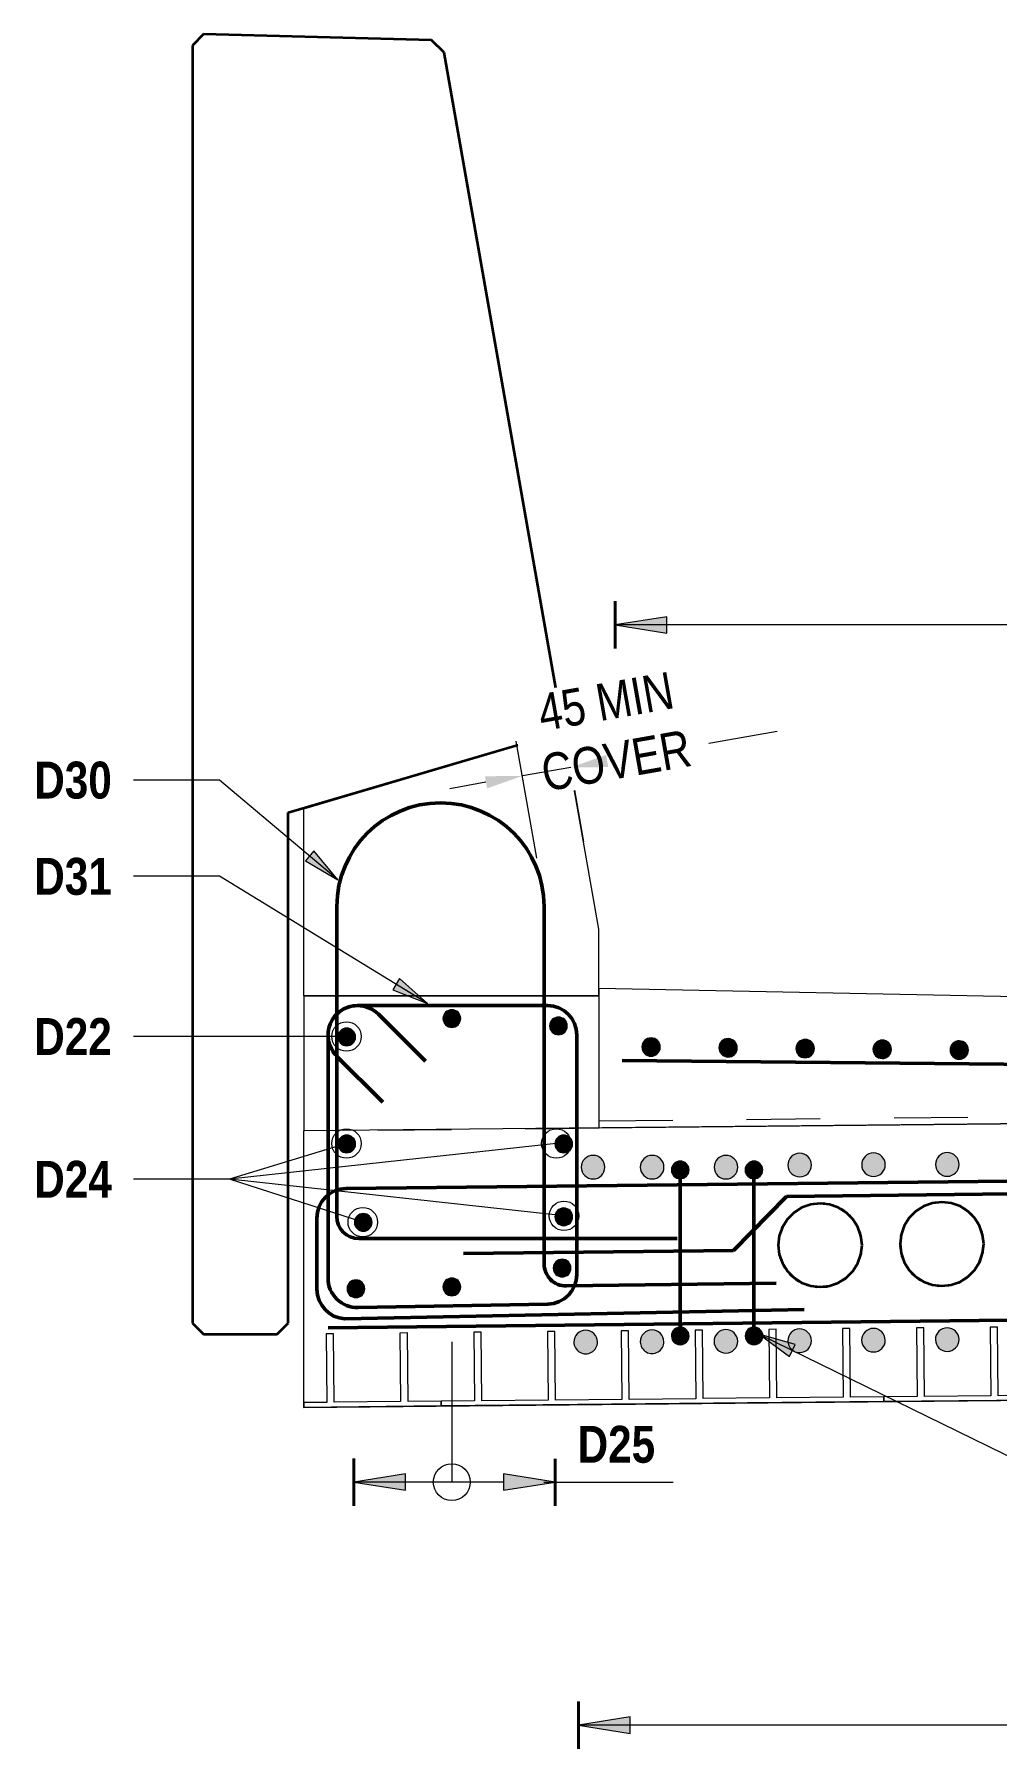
# Model space of a CAD drawing. Header units: metres. Extents: x 577 to 630, y 3 to 1710.
# Drawn here: x 622.746 to 624.051, y 18.507 to 20.831 of the extents above; entities that cross this region are included whole.
import ezdxf

# ---------------------------------------------------------------- set-up
doc = ezdxf.new("R2010")
doc.units = ezdxf.units.M
doc.linetypes.add('JacobsDash', pattern=[0.0045, 0.003, -0.0015])
doc.layers.get('Defpoints').update_dxf_attribs({"color": 41})
for name, color, linetype, lineweight in [('D-BDGE', 7, 'Continuous', 13), ('D-BDGE-FLOOR', 7, 'Continuous', 50), ('D-BDGE-FLOOR-HID', 7, 'JacobsDash', 18), ('D-BDGE-FRAMING', 7, 'Continuous', 50), ('D-BDGE-GEN-MOD', 7, 'Continuous', 35), ('D-BDGE-LINE', 7, 'Continuous', 9), ('D-ENHA-TEXT', 7, 'Continuous', 9), ('D-ENHA-TEXT-DIMS', 7, 'Continuous', 9)]:
    doc.layers.add(name, color=color, linetype=linetype, lineweight=lineweight)
doc.layers.add('D-BDGE-Conduits', color=1, linetype='Continuous', lineweight=9, true_color=0xff0000)
doc.styles.add('Arial Narrow_2', font='ARIALN.TTF', dxfattribs={"height": 0.05})
doc.styles.add('Arial Narrow_B_1', font='ARIALNB.TTF', dxfattribs={"height": 0.05})
doc.dimstyles.new('Dimension_Standard_O__mm__3', dxfattribs={"dimscale": 0.3048, "dimtxt": 0.051172, "dimasz": 0.164042, "dimexe": 0.15748, "dimexo": 0.098425, "dimgap": 0.098425, "dimtad": 1, "dimdec": 0, "dimlfac": 1000, "dimzin": 0, "dimdsep": 46, "dimtxsty": 'Arial Narrow_2', "dimsah": 1, "dimcen": 0.09, "dimaunit": 1, "dimadec": 4, "dimazin": 0, "dimtfac": 1, "dimtdec": 4, "dimtix": 1, "dimtmove": 2, "dimatfit": 3, "dimfxl": 1, "dimtvp": 1, "dimtfill": 1, "dimtolj": 1, "dimtzin": 0, "dimlwd": 18, "dimlwe": 18, "dimarcsym": 2})

# ---------------------------------------------------------------- blocks, each defined once
blk = doc.blocks.new('Floors 3 - Floors 3-5446905-DRG-1095 SECTION 2')
at = {"layer": 'D-BDGE-FLOOR', "color": 252, "lineweight": 13, "true_color": 0x888888}
for p, q in [((1656.4594, 19.4984), (1654.5084, 19.5375)), ((1654.5084, 19.5375), (1654.5084, 19.3488)), ((1656.4594, 19.3683), (1656.4594, 19.4984)), ((1654.5084, 19.3488), (1656.4594, 19.3683)), ((1656.4594, 19.3683), (1656.4594, 19.3683))]:
    blk.add_line(p, q, dxfattribs=at)
blk = doc.blocks.new('07_STR_DPS_PermadecPanel - 07_STR_DPS_PermadecPanel-V34-DRG-1095 SECTION 2')
at = {"layer": 'D-BDGE-FRAMING', "lineweight": 13}
for p, q in [((1655.1488, 19.0796), (1655.1388, 19.0795)), ((1655.1388, 19.0795), (1655.1397, 18.9865)), ((1655.1497, 18.9866), (1655.1488, 19.0796)), ((1655.2488, 19.0806), (1655.2388, 19.0805)), ((1655.2388, 19.0805), (1655.2397, 18.9875)), ((1655.2497, 18.9876), (1655.2488, 19.0806)), ((1655.3488, 19.0816), (1655.3388, 19.0815)), ((1655.3388, 19.0815), (1655.3397, 18.9885)), ((1655.3497, 18.9886), (1655.3488, 19.0816)), ((1655.4488, 19.0826), (1655.4388, 19.0825)), ((1655.4388, 19.0825), (1655.4397, 18.9895)), ((1655.4497, 18.9896), (1655.4488, 19.0826)), ((1654.9488, 19.0776), (1654.9388, 19.0775)), ((1654.9388, 19.0775), (1654.9397, 18.9845)), ((1654.9497, 18.9846), (1654.9488, 19.0776)), ((1655.0488, 19.0786), (1655.0388, 19.0785)), ((1655.0388, 19.0785), (1655.0397, 18.9855)), ((1655.0497, 18.9856), (1655.0488, 19.0786)), ((1655.1397, 18.9865), (1655.0497, 18.9856)), ((1655.2397, 18.9875), (1655.1497, 18.9866)), ((1655.3397, 18.9885), (1655.2497, 18.9876)), ((1655.4397, 18.9895), (1655.3497, 18.9886)), ((1655.4947, 18.9901), (1655.4497, 18.9896)), ((1655.4948, 18.9841), (1655.4947, 18.9901)), ((1654.9397, 18.9845), (1654.8947, 18.9841)), ((1654.8947, 18.9841), (1654.8948, 18.9781)), ((1654.8948, 18.9781), (1655.4948, 18.9841)), ((1655.0397, 18.9855), (1654.9497, 18.9846))]:
    blk.add_line(p, q, dxfattribs=at)
blk = doc.blocks.new('07_STR_DPS_PermadecPanel - 07_STR_DPS_PermadecPanel-V35-DRG-1095 SECTION 2')
at = {"layer": 'D-BDGE-FRAMING', "lineweight": 13}
for p, q in [((1654.3488, 19.0716), (1654.3388, 19.0715)), ((1654.3388, 19.0715), (1654.3398, 18.9785)), ((1654.3498, 18.9786), (1654.3488, 19.0716)), ((1654.4488, 19.0726), (1654.4388, 19.0725)), ((1654.4388, 19.0725), (1654.4397, 18.9795)), ((1654.4497, 18.9796), (1654.4488, 19.0726)), ((1654.5488, 19.0736), (1654.5388, 19.0735)), ((1654.5388, 19.0735), (1654.5397, 18.9805)), ((1654.5497, 18.9806), (1654.5488, 19.0736)), ((1654.6488, 19.0746), (1654.6388, 19.0745)), ((1654.6388, 19.0745), (1654.6397, 18.9815)), ((1654.6497, 18.9816), (1654.6488, 19.0746)), ((1654.7488, 19.0756), (1654.7388, 19.0755)), ((1654.7388, 19.0755), (1654.7397, 18.9825)), ((1654.7497, 18.9826), (1654.7488, 19.0756)), ((1654.8488, 19.0766), (1654.8388, 19.0765)), ((1654.8388, 19.0765), (1654.8397, 18.9835)), ((1654.8497, 18.9836), (1654.8488, 19.0766)), ((1654.3398, 18.9785), (1654.2948, 18.9781)), ((1654.2948, 18.9721), (1654.8948, 18.9781)), ((1654.2948, 18.9781), (1654.2948, 18.9721)), ((1654.4397, 18.9795), (1654.3498, 18.9786)), ((1654.5397, 18.9805), (1654.4497, 18.9796)), ((1654.6397, 18.9815), (1654.5497, 18.9806)), ((1654.7397, 18.9825), (1654.6497, 18.9816)), ((1654.8397, 18.9835), (1654.7497, 18.9826)), ((1654.8947, 18.9841), (1654.8497, 18.9836)), ((1654.8948, 18.9781), (1654.8947, 18.9841))]:
    blk.add_line(p, q, dxfattribs=at)
blk = doc.blocks.new('CS_DET_Reinf_Bar Section_Solid - Reo Dot 32-6113454-DRG-1095 SECTION 2')
at = {"layer": 'D-BDGE-LINE'}
blk.add_hatch(color=256, dxfattribs=at).paths.add_polyline_path([(1654.4907, 19.0423), (1654.4948, 19.0428), (1654.4987, 19.0445), (1654.502, 19.047), (1654.5045, 19.0503), (1654.5061, 19.0542), (1654.5066, 19.0583), (1654.506, 19.0625), (1654.5044, 19.0663), (1654.5019, 19.0696), (1654.4985, 19.0722), (1654.4947, 19.0738), (1654.4899, 19.0742), (1654.4864, 19.0737), (1654.4825, 19.0721), (1654.4792, 19.0695), (1654.4767, 19.0662), (1654.4751, 19.0624), (1654.4746, 19.0582), (1654.4752, 19.0541), (1654.4768, 19.0502), (1654.4793, 19.0469), (1654.4827, 19.0444), (1654.4865, 19.0428), (1654.4899, 19.0424)])
for start, end in [(0.2546, 180.2546), (180.2546, 0.2546)]:
    blk.add_arc((1654.4906, 19.0583), 0.016, start, end, dxfattribs=at)
blk = doc.blocks.new('CS_DET_Reinf_Bar Section_Solid - Reo Dot 32-V36-DRG-1095 SECTION 2')
at = {"layer": 'D-BDGE-LINE'}
blk.add_hatch(color=256, dxfattribs=at).paths.add_polyline_path([(1654.5807, 19.0427), (1654.5848, 19.0433), (1654.5887, 19.0449), (1654.592, 19.0475), (1654.5945, 19.0508), (1654.5961, 19.0547), (1654.5965, 19.0595), (1654.596, 19.0629), (1654.5944, 19.0668), (1654.5919, 19.0701), (1654.5885, 19.0726), (1654.5847, 19.0742), (1654.5805, 19.0747), (1654.5764, 19.0742), (1654.5725, 19.0725), (1654.5692, 19.07), (1654.5667, 19.0667), (1654.5651, 19.0628), (1654.5646, 19.0587), (1654.5652, 19.0545), (1654.5668, 19.0507), (1654.5693, 19.0474), (1654.5727, 19.0448), (1654.5765, 19.0432)])
for start, end in [(0.2546, 180.2546), (180.2546, 0.2546)]:
    blk.add_arc((1654.5806, 19.0587), 0.016, start, end, dxfattribs=at)
blk = doc.blocks.new('CS_DET_Reinf_Bar Section_Solid - Reo Dot 32-V37-DRG-1095 SECTION 2')
at = {"layer": 'D-BDGE-LINE'}
blk.add_hatch(color=256, dxfattribs=at).paths.add_polyline_path([(1654.6807, 19.0432), (1654.6849, 19.0437), (1654.6887, 19.0454), (1654.692, 19.0479), (1654.6945, 19.0513), (1654.6961, 19.0552), (1654.6966, 19.0595), (1654.696, 19.0634), (1654.6944, 19.0673), (1654.6918, 19.0706), (1654.6885, 19.0731), (1654.6846, 19.0747), (1654.6805, 19.0752), (1654.6763, 19.0746), (1654.6725, 19.073), (1654.6692, 19.0704), (1654.6667, 19.0671), (1654.6651, 19.0632), (1654.6646, 19.059), (1654.6652, 19.0549), (1654.6668, 19.0511), (1654.6694, 19.0478), (1654.6727, 19.0452), (1654.6766, 19.0437)])
for start, end in [(0.4729, 180.4729), (180.4729, 0.4729)]:
    blk.add_arc((1654.6806, 19.0592), 0.016, start, end, dxfattribs=at)
blk = doc.blocks.new('CS_DET_Reinf_Bar Section_Solid - Reo Dot 32-V38-DRG-1095 SECTION 2')
at = {"layer": 'D-BDGE-LINE'}
blk.add_hatch(color=256, dxfattribs=at).paths.add_polyline_path([(1654.7807, 19.044), (1654.7849, 19.0446), (1654.7887, 19.0462), (1654.792, 19.0488), (1654.7945, 19.0521), (1654.7961, 19.056), (1654.7966, 19.0601), (1654.796, 19.0643), (1654.7944, 19.0681), (1654.7918, 19.0714), (1654.7885, 19.0739), (1654.7846, 19.0755), (1654.7805, 19.076), (1654.7763, 19.0754), (1654.7725, 19.0738), (1654.7692, 19.0712), (1654.7667, 19.0679), (1654.7651, 19.064), (1654.7646, 19.0595), (1654.7652, 19.0557), (1654.7668, 19.0519), (1654.7694, 19.0486), (1654.7727, 19.0461), (1654.7766, 19.0445)])
for start, end in [(0.4729, 180.4729), (180.4729, 0.4729)]:
    blk.add_arc((1654.7806, 19.06), 0.016, start, end, dxfattribs=at)
blk = doc.blocks.new('CS_DET_Reinf_Bar Section_Solid - Reo Dot 32-V39-DRG-1095 SECTION 2')
at = {"layer": 'D-BDGE-LINE'}
blk.add_hatch(color=256, dxfattribs=at).paths.add_polyline_path([(1654.8807, 19.0448), (1654.8848, 19.0454), (1654.8887, 19.047), (1654.892, 19.0496), (1654.8945, 19.0529), (1654.8961, 19.0568), (1654.8966, 19.0609), (1654.896, 19.0651), (1654.8944, 19.0689), (1654.8918, 19.0722), (1654.8885, 19.0747), (1654.8846, 19.0763), (1654.8804, 19.0768), (1654.8763, 19.0762), (1654.8725, 19.0746), (1654.8692, 19.072), (1654.8667, 19.0687), (1654.8651, 19.0648), (1654.8646, 19.0607), (1654.8652, 19.0565), (1654.8668, 19.0527), (1654.8694, 19.0494), (1654.8727, 19.0469), (1654.8766, 19.0453)])
for start, end in [(0.4729, 180.4729), (180.4729, 0.4729)]:
    blk.add_arc((1654.8806, 19.0608), 0.016, start, end, dxfattribs=at)
blk = doc.blocks.new('CS_DET_Reinf_Bar Section_Solid - Reo Dot 24-6224135-DRG-1095 SECTION 2')
at = {"layer": 'D-BDGE-LINE'}
blk.add_hatch(color=256, dxfattribs=at).paths.add_polyline_path([(1654.4587, 19.1465), (1654.4618, 19.147), (1654.4647, 19.1482), (1654.4672, 19.1501), (1654.4693, 19.1531), (1654.4703, 19.1554), (1654.4707, 19.1585), (1654.4703, 19.1616), (1654.4691, 19.1645), (1654.4672, 19.167), (1654.4647, 19.1689), (1654.4618, 19.1701), (1654.4587, 19.1705), (1654.4556, 19.1701), (1654.4527, 19.1689), (1654.4502, 19.167), (1654.4483, 19.1645), (1654.4471, 19.1616), (1654.4467, 19.1585), (1654.4471, 19.1554), (1654.4483, 19.1525), (1654.4502, 19.1501), (1654.4527, 19.1482), (1654.4556, 19.147)])
for start, end in [(0, 180), (180, 0)]:
    blk.add_arc((1654.4587, 19.1585), 0.012, start, end, dxfattribs=at)
blk = doc.blocks.new('CS_Reinforcement Extents Dim - CS_Reinforcement Extents Dim-6773064-DRG-1095 SECTION 2')
at = {"layer": 'D-BDGE-LINE'}
for points in [[(1654.2463, 18.8573), (1654.2463, 18.8796), (1654.1763, 18.8684)], [(1654.3791, 18.8573), (1654.4491, 18.8684), (1654.3791, 18.8796), (1654.3791, 18.8724)]]:
    blk.add_hatch(color=256, dxfattribs=at).paths.add_polyline_path(points)
at = {"layer": 'D-BDGE-LINE', "lineweight": 40}
for p, q in [((1654.1763, 18.9004), (1654.1763, 18.8364)), ((1654.4491, 18.9002), (1654.4491, 18.8364))]:
    blk.add_line(p, q, dxfattribs=at)
at = {"layer": 'D-BDGE-LINE', "lineweight": 18}
for p, q in [((1654.2463, 18.8796), (1654.1763, 18.8684)), ((1654.2463, 18.8573), (1654.2463, 18.8796)), ((1654.4491, 18.8684), (1654.3791, 18.8796)), ((1654.3791, 18.8796), (1654.3791, 18.8573)), ((1654.1763, 18.8684), (1654.2463, 18.8573)), ((1654.3791, 18.8684), (1654.1763, 18.8684)), ((1654.3791, 18.8573), (1654.4491, 18.8684))]:
    blk.add_line(p, q, dxfattribs=at)
blk = doc.blocks.new('Repeating Detail - Reo Dot_Scale 25_Section-1695670-DRG-1095 SECTION 2')
at = {"layer": 'D-BDGE-LINE'}
for points in [[(1654.5791, 19.4456), (1654.5824, 19.446), (1654.5854, 19.4472), (1654.588, 19.4492), (1654.59, 19.4517), (1654.5913, 19.4547), (1654.5917, 19.458), (1654.5913, 19.4612), (1654.5901, 19.4642), (1654.5882, 19.4668), (1654.5856, 19.4689), (1654.5826, 19.4701), (1654.5794, 19.4706), (1654.5761, 19.4702), (1654.5731, 19.469), (1654.5705, 19.467), (1654.5685, 19.4644), (1654.5672, 19.4614), (1654.5667, 19.4582), (1654.5671, 19.455), (1654.5684, 19.4519), (1654.5703, 19.4493), (1654.5729, 19.4473), (1654.5759, 19.446)], [(1654.6835, 19.4446), (1654.6868, 19.445), (1654.6898, 19.4462), (1654.6924, 19.4482), (1654.6944, 19.4508), (1654.6957, 19.4538), (1654.6961, 19.457), (1654.6958, 19.4602), (1654.6945, 19.4633), (1654.6926, 19.4659), (1654.69, 19.4679), (1654.687, 19.4691), (1654.6838, 19.4696), (1654.6805, 19.4692), (1654.6775, 19.468), (1654.6749, 19.466), (1654.6729, 19.4635), (1654.6716, 19.4605), (1654.6711, 19.4572), (1654.6715, 19.454), (1654.6728, 19.451), (1654.6747, 19.4483), (1654.6773, 19.4463), (1654.6803, 19.4451)], [(1654.7879, 19.4436), (1654.7912, 19.444), (1654.7942, 19.4452), (1654.7968, 19.4472), (1654.7988, 19.4498), (1654.8001, 19.4528), (1654.8006, 19.456), (1654.8002, 19.4592), (1654.7989, 19.4623), (1654.797, 19.4649), (1654.7944, 19.4669), (1654.7914, 19.4682), (1654.7882, 19.4686), (1654.7849, 19.4682), (1654.7819, 19.467), (1654.7793, 19.465), (1654.7773, 19.4625), (1654.776, 19.4595), (1654.7756, 19.4562), (1654.7759, 19.453), (1654.7772, 19.45), (1654.7791, 19.4474), (1654.7817, 19.4453), (1654.7847, 19.4441)], [(1654.8923, 19.4426), (1654.8956, 19.443), (1654.8986, 19.4442), (1654.9012, 19.4462), (1654.9032, 19.4488), (1654.9045, 19.4518), (1654.905, 19.455), (1654.9046, 19.4582), (1654.9033, 19.4613), (1654.9014, 19.4639), (1654.8988, 19.4659), (1654.8958, 19.4672), (1654.8926, 19.4676), (1654.8893, 19.4672), (1654.8863, 19.466), (1654.8837, 19.464), (1654.8817, 19.4615), (1654.8804, 19.4585), (1654.88, 19.4552), (1654.8804, 19.452), (1654.8816, 19.449), (1654.8835, 19.4464), (1654.8861, 19.4444), (1654.8891, 19.4431)], [(1654.9967, 19.4416), (1655, 19.442), (1655.003, 19.4433), (1655.0056, 19.4452), (1655.0076, 19.4478), (1655.0089, 19.4508), (1655.0094, 19.454), (1655.009, 19.4573), (1655.0078, 19.4603), (1655.0058, 19.4629), (1655.0032, 19.4649), (1655.0002, 19.4662), (1654.997, 19.4666), (1654.9936, 19.4662), (1654.9907, 19.465), (1654.9881, 19.4631), (1654.9861, 19.4605), (1654.9848, 19.4575), (1654.9844, 19.4543), (1654.9848, 19.451), (1654.986, 19.448), (1654.9879, 19.4454), (1654.9905, 19.4434), (1654.9936, 19.4421)], [(1655.1012, 19.4407), (1655.1044, 19.441), (1655.1074, 19.4423), (1655.11, 19.4442), (1655.112, 19.4468), (1655.1133, 19.4498), (1655.1138, 19.453), (1655.1134, 19.4563), (1655.1122, 19.4593), (1655.1102, 19.4619), (1655.1076, 19.4639), (1655.1046, 19.4652), (1655.1014, 19.4656), (1655.0982, 19.4653), (1655.0951, 19.464), (1655.0925, 19.4621), (1655.0905, 19.4595), (1655.0892, 19.4565), (1655.0888, 19.4533), (1655.0892, 19.45), (1655.0904, 19.447), (1655.0924, 19.4444), (1655.0949, 19.4424), (1655.0979, 19.4411)], [(1655.2056, 19.4397), (1655.2088, 19.4401), (1655.2118, 19.4413), (1655.2144, 19.4432), (1655.2164, 19.4458), (1655.2177, 19.4488), (1655.2182, 19.452), (1655.2178, 19.4553), (1655.2166, 19.4583), (1655.2146, 19.4609), (1655.212, 19.4629), (1655.209, 19.4642), (1655.2058, 19.4647), (1655.2026, 19.4643), (1655.1995, 19.463), (1655.1969, 19.4611), (1655.1949, 19.4585), (1655.1936, 19.4555), (1655.1932, 19.4523), (1655.1936, 19.449), (1655.1948, 19.446), (1655.1968, 19.4434), (1655.1993, 19.4414), (1655.2023, 19.4401)], [(1655.31, 19.4387), (1655.3132, 19.4391), (1655.3162, 19.4403), (1655.3188, 19.4423), (1655.3209, 19.4448), (1655.3221, 19.4478), (1655.3226, 19.4511), (1655.3222, 19.4543), (1655.321, 19.4573), (1655.319, 19.4599), (1655.3164, 19.4619), (1655.3134, 19.4632), (1655.3102, 19.4637), (1655.307, 19.4633), (1655.3039, 19.4621), (1655.3013, 19.4601), (1655.2993, 19.4575), (1655.298, 19.4545), (1655.2976, 19.4513), (1655.298, 19.4481), (1655.2992, 19.445), (1655.3012, 19.4424), (1655.3037, 19.4404), (1655.3067, 19.4391)], [(1655.4144, 19.4377), (1655.4176, 19.4381), (1655.4206, 19.4393), (1655.4233, 19.4413), (1655.4253, 19.4438), (1655.4265, 19.4468), (1655.427, 19.4501), (1655.4266, 19.4533), (1655.4254, 19.4563), (1655.4234, 19.4589), (1655.4208, 19.461), (1655.4178, 19.4622), (1655.4146, 19.4627), (1655.4114, 19.4623), (1655.4083, 19.4611), (1655.4057, 19.4591), (1655.4037, 19.4565), (1655.4025, 19.4535), (1655.402, 19.4503), (1655.4024, 19.4471), (1655.4036, 19.444), (1655.4056, 19.4414), (1655.4081, 19.4394), (1655.4111, 19.4381)], [(1655.5188, 19.4367), (1655.522, 19.4371), (1655.5251, 19.4383), (1655.5277, 19.4403), (1655.5297, 19.4428), (1655.5309, 19.4458), (1655.5314, 19.4491), (1655.531, 19.4523), (1655.5298, 19.4553), (1655.5278, 19.458), (1655.5253, 19.46), (1655.5223, 19.4612), (1655.519, 19.4617), (1655.5158, 19.4613), (1655.5128, 19.4601), (1655.5101, 19.4581), (1655.5081, 19.4555), (1655.5069, 19.4525), (1655.5064, 19.4493), (1655.5068, 19.4461), (1655.508, 19.443), (1655.51, 19.4404), (1655.5126, 19.4384), (1655.5156, 19.4372)], [(1655.6232, 19.4357), (1655.6264, 19.4361), (1655.6295, 19.4373), (1655.6321, 19.4393), (1655.6341, 19.4419), (1655.6354, 19.4449), (1655.6358, 19.4481), (1655.6354, 19.4513), (1655.6342, 19.4544), (1655.6322, 19.457), (1655.6297, 19.459), (1655.6267, 19.4603), (1655.6234, 19.4607), (1655.6202, 19.4603), (1655.6172, 19.4591), (1655.6146, 19.4571), (1655.6125, 19.4546), (1655.6113, 19.4516), (1655.6108, 19.4483), (1655.6112, 19.4451), (1655.6124, 19.4421), (1655.6144, 19.4395), (1655.617, 19.4374), (1655.62, 19.4362)], [(1655.7276, 19.4347), (1655.7308, 19.4351), (1655.7339, 19.4363), (1655.7365, 19.4383), (1655.7385, 19.4409), (1655.7398, 19.4439), (1655.7402, 19.4471), (1655.7398, 19.4503), (1655.7386, 19.4534), (1655.7366, 19.456), (1655.7341, 19.458), (1655.7311, 19.4593), (1655.7278, 19.4597), (1655.7246, 19.4593), (1655.7216, 19.4581), (1655.719, 19.4561), (1655.717, 19.4536), (1655.7157, 19.4506), (1655.7152, 19.4473), (1655.7156, 19.4441), (1655.7168, 19.4411), (1655.7188, 19.4385), (1655.7214, 19.4365), (1655.7244, 19.4352)], [(1655.832, 19.4337), (1655.8352, 19.4341), (1655.8383, 19.4353), (1655.8409, 19.4373), (1655.8429, 19.4399), (1655.8442, 19.4429), (1655.8446, 19.4461), (1655.8442, 19.4494), (1655.843, 19.4524), (1655.841, 19.455), (1655.8385, 19.457), (1655.8355, 19.4583), (1655.8322, 19.4587), (1655.829, 19.4583), (1655.826, 19.4571), (1655.8234, 19.4552), (1655.8214, 19.4526), (1655.8201, 19.4496), (1655.8196, 19.4464), (1655.82, 19.4431), (1655.8212, 19.4401), (1655.8232, 19.4375), (1655.8258, 19.4355), (1655.8288, 19.4342), (1655.8316, 19.4338)], [(1655.9364, 19.4327), (1655.9397, 19.4331), (1655.9427, 19.4344), (1655.9453, 19.4363), (1655.9473, 19.4389), (1655.9486, 19.4419), (1655.949, 19.4451), (1655.9486, 19.4484), (1655.9474, 19.4514), (1655.9455, 19.454), (1655.9429, 19.456), (1655.9399, 19.4573), (1655.9367, 19.4577), (1655.9334, 19.4573), (1655.9304, 19.4561), (1655.9278, 19.4542), (1655.9258, 19.4516), (1655.9245, 19.4486), (1655.924, 19.4454), (1655.9244, 19.4421), (1655.9256, 19.4391), (1655.9276, 19.4365), (1655.9302, 19.4345), (1655.9332, 19.4332)], [(1656.0408, 19.4318), (1656.0441, 19.4322), (1656.0476, 19.4338), (1656.0497, 19.4353), (1656.0517, 19.4379), (1656.053, 19.4409), (1656.0534, 19.4441), (1656.053, 19.4474), (1656.0518, 19.4504), (1656.0499, 19.453), (1656.0473, 19.455), (1656.0443, 19.4563), (1656.0411, 19.4568), (1656.0378, 19.4564), (1656.0348, 19.4551), (1656.0322, 19.4532), (1656.0302, 19.4506), (1656.0289, 19.4476), (1656.0284, 19.4444), (1656.0288, 19.4411), (1656.0301, 19.4381), (1656.032, 19.4355), (1656.0346, 19.4335), (1656.0376, 19.4322)], [(1656.1452, 19.4308), (1656.1485, 19.4312), (1656.1515, 19.4324), (1656.1541, 19.4343), (1656.1561, 19.4369), (1656.1574, 19.4399), (1656.1578, 19.4431), (1656.1575, 19.4464), (1656.1562, 19.4494), (1656.1543, 19.452), (1656.1517, 19.454), (1656.1487, 19.4553), (1656.1455, 19.4558), (1656.1422, 19.4554), (1656.1392, 19.4542), (1656.1366, 19.4522), (1656.1346, 19.4496), (1656.1333, 19.4466), (1656.1328, 19.4434), (1656.1332, 19.4401), (1656.1345, 19.4371), (1656.1364, 19.4345), (1656.139, 19.4325), (1656.142, 19.4312)], [(1656.2496, 19.4298), (1656.2529, 19.4302), (1656.2559, 19.4314), (1656.2588, 19.4338), (1656.2605, 19.4359), (1656.2618, 19.4389), (1656.2623, 19.4422), (1656.2619, 19.4454), (1656.2606, 19.4484), (1656.2587, 19.451), (1656.2561, 19.453), (1656.2531, 19.4543), (1656.2499, 19.4548), (1656.2466, 19.4544), (1656.2436, 19.4532), (1656.241, 19.4512), (1656.239, 19.4486), (1656.2377, 19.4456), (1656.2373, 19.4424), (1656.2376, 19.4392), (1656.2389, 19.4361), (1656.2408, 19.4335), (1656.2434, 19.4315), (1656.2464, 19.4302)], [(1656.354, 19.4288), (1656.3573, 19.4292), (1656.3603, 19.4304), (1656.3629, 19.4324), (1656.3649, 19.4349), (1656.3662, 19.4379), (1656.3667, 19.4412), (1656.3663, 19.4444), (1656.365, 19.4474), (1656.3631, 19.45), (1656.3605, 19.4521), (1656.3575, 19.4533), (1656.3543, 19.4538), (1656.351, 19.4534), (1656.348, 19.4522), (1656.3454, 19.4502), (1656.3434, 19.4476), (1656.3421, 19.4446), (1656.3417, 19.4414), (1656.3421, 19.4382), (1656.3433, 19.4351), (1656.3452, 19.4325), (1656.3478, 19.4305), (1656.3508, 19.4292)]]:
    blk.add_hatch(color=256, dxfattribs=at).paths.add_polyline_path(points)
for centre, start, end in [((1654.5792, 19.4581), 89.4576, 269.4576), ((1654.5792, 19.4581), 269.4576, 89.4576), ((1654.6836, 19.4571), 89.4576, 269.4576), ((1654.6836, 19.4571), 269.4576, 89.4576), ((1654.7881, 19.4561), 89.4576, 269.4576), ((1654.7881, 19.4561), 269.4576, 89.4576), ((1654.8925, 19.4551), 89.4576, 269.4576), ((1654.8925, 19.4551), 269.4576, 89.4576), ((1654.9969, 19.4541), 89.4576, 269.4576), ((1654.9969, 19.4541), 269.4576, 89.4576), ((1655.1013, 19.4532), 89.4576, 269.4576), ((1655.1013, 19.4532), 269.4576, 89.4576), ((1655.2057, 19.4522), 89.4576, 269.4576), ((1655.2057, 19.4522), 269.4576, 89.4576), ((1655.3101, 19.4512), 89.4576, 269.4576), ((1655.3101, 19.4512), 269.4576, 89.4576), ((1655.4145, 19.4502), 89.4576, 269.4576), ((1655.4145, 19.4502), 269.4576, 89.4576), ((1655.5189, 19.4492), 89.4576, 269.4576), ((1655.5189, 19.4492), 269.4576, 89.4576), ((1655.6233, 19.4482), 89.4576, 269.4576), ((1655.6233, 19.4482), 269.4576, 89.4576), ((1655.7277, 19.4472), 89.4576, 269.4576), ((1655.7277, 19.4472), 269.4576, 89.4576), ((1655.8321, 19.4462), 89.4576, 269.4576), ((1655.8321, 19.4462), 269.4576, 89.4576), ((1655.9365, 19.4452), 89.4576, 269.4576), ((1655.9365, 19.4452), 269.4576, 89.4576), ((1656.0409, 19.4443), 89.4576, 269.4576), ((1656.0409, 19.4443), 269.4576, 89.4576), ((1656.1453, 19.4433), 89.4576, 269.4576), ((1656.1453, 19.4433), 269.4576, 89.4576), ((1656.2498, 19.4423), 89.4576, 269.4576), ((1656.2498, 19.4423), 269.4576, 89.4576), ((1656.3542, 19.4413), 89.4576, 269.4576), ((1656.3542, 19.4413), 269.4576, 89.4576)]:
    blk.add_arc(centre, 0.0125, start, end, dxfattribs=at)
blk = doc.blocks.new('CS_Reinforcement Extents Dim - CS_Reinforcement Extents Dim-6773124-DRG-1095 SECTION 2')
at = {"layer": 'D-BDGE-LINE'}
blk.add_hatch(color=256, dxfattribs=at).paths.add_polyline_path([(1654.6006, 20.0192), (1654.6006, 20.0415), (1654.5306, 20.0303)])
at = {"layer": 'D-BDGE-LINE', "lineweight": 40}
blk.add_line((1654.5306, 19.9983), (1654.5306, 20.0623), dxfattribs=at)
at = {"layer": 'D-BDGE-LINE', "lineweight": 18}
for p, q in [((1654.6006, 20.0415), (1654.5306, 20.0303)), ((1654.6006, 20.0192), (1654.6006, 20.0415)), ((1654.5306, 20.0303), (1654.6006, 20.0192)), ((1658.1206, 20.0303), (1654.5306, 20.0303))]:
    blk.add_line(p, q, dxfattribs=at)
blk = doc.blocks.new('CS_Reinforcement Extents Dim - CS_Reinforcement Extents Dim-6773429-DRG-1095 SECTION 2')
at = {"layer": 'D-BDGE-LINE'}
blk.add_hatch(color=256, dxfattribs=at).paths.add_polyline_path([(1654.5509, 18.5279), (1654.5509, 18.5502), (1654.4809, 18.5391)])
at = {"layer": 'D-BDGE-LINE', "lineweight": 40}
blk.add_line((1654.4809, 18.5071), (1654.4809, 18.5711), dxfattribs=at)
at = {"layer": 'D-BDGE-LINE', "lineweight": 18}
for p, q in [((1654.5509, 18.5502), (1654.4809, 18.5391)), ((1654.5509, 18.5279), (1654.5509, 18.5502)), ((1654.4809, 18.5391), (1654.5509, 18.5279)), ((1658.1509, 18.5391), (1654.4809, 18.5391))]:
    blk.add_line(p, q, dxfattribs=at)
blk = doc.blocks.new('DIMBLOCK13-DRG-1095 SECTION 2')
at = {"layer": 'D-ENHA-TEXT-DIMS', "color": 0, "lineweight": 18, "transparency": 16777216}
for p, q in [((623.4274, 19.7142), (623.3995, 19.8729)), ((623.4912, 19.7365), (623.4652, 19.8845)), ((623.5227, 19.8458), (623.572, 19.8545)), ((623.3585, 19.817), (623.3093, 19.8083))]:
    blk.add_line(p, q, dxfattribs=at)
at = {"layer": 'Defpoints', "color": 0, "transparency": 16777216}
for p in [(623.4964, 19.707), (623.4325, 19.6846)]:
    blk.add_point(p, dxfattribs=at)
at = {"layer": 'D-ENHA-TEXT-DIMS', "color": 0, "lineweight": 18, "transparency": 16777216, "insert": (623.5279, 19.8863), "char_height": 0.05, "width": 0.244649, "attachment_point": 5, "rotation": 9.9599, "line_spacing_factor": 0.974696, "style": 'Arial Narrow_2', "bg_fill": 3, "box_fill_scale": 1.1, "bg_fill_color": 256, "bg_fill_true_color": 13158600, "bg_fill_transparency": 0}
blk.add_mtext('\\A1;45 MIN\\PCOVER', dxfattribs=at)
at = {"layer": 'D-ENHA-TEXT-DIMS', "color": 0, "lineweight": 18, "transparency": 16777216}
blk.add_line((623.4735, 19.8372), (623.4078, 19.8256), dxfattribs=at)
at = {"layer": 'D-ENHA-TEXT-DIMS', "color": 0, "transparency": 16777216}
for points in [[(623.5213, 19.854), (623.5242, 19.8376), (623.4735, 19.8372)], [(623.3571, 19.8252), (623.36, 19.8088), (623.4078, 19.8256)]]:
    blk.add_solid(points, dxfattribs=at)
at = {"layer": 'Defpoints', "color": 0, "transparency": 16777216}
blk.add_point((623.4078, 19.8256), dxfattribs=at)

msp = doc.modelspace()

# ---------------------------------------------------------------- hatches: boundary and pattern name
at = {"layer": 'D-ENHA-TEXT'}
for points in [[(623.1578, 19.685), (623.1253, 19.7239), (623.1139, 19.7104)], [(623.2793, 19.5173), (623.2413, 19.5509), (623.2321, 19.5358)], [(623.7289, 19.0688), (623.7699, 19.0389), (623.7777, 19.0548)]]:
    msp.add_hatch(color=256, dxfattribs=at).paths.add_polyline_path(points)

# ---------------------------------------------------------------- linework, layer by layer
at = {"layer": 'D-BDGE'}
msp.add_line((623.5708, 19.8543), (623.753, 19.8863), dxfattribs=at)
at = {"layer": 'D-BDGE', "lineweight": 50}
for p, q in [((623.1563, 19.6487), (623.1563, 19.2285)), ((623.4372, 19.6487), (623.4372, 19.1643)), ((623.4417, 19.5143), (623.1844, 19.5143)), ((623.2126, 19.5026), (623.2763, 19.439)), ((623.1444, 19.4743), (623.1444, 19.1451)), ((623.4817, 19.4743), (623.4817, 19.1497)), ((623.1561, 19.446), (623.2185, 19.3836)), ((625.4055, 19.4224), (623.5432, 19.44)), ((623.1689, 19.2664), (627.2671, 19.3121)), ((623.6217, 19.0765), (623.6217, 19.2795)), ((623.7217, 19.0765), (623.7217, 19.2795)), ((623.7656, 19.2556), (624.696, 19.266)), ((623.6939, 19.1823), (623.7656, 19.2556)), ((623.1294, 19.2264), (623.1294, 19.1298)), ((623.1863, 19.1985), (623.6176, 19.1985)), ((623.3278, 19.1782), (623.6939, 19.1823)), ((623.4676, 19.1343), (623.7519, 19.1379)), ((623.1444, 19.0777), (627.267, 19.1236)), ((623.1673, 19.0899), (623.7899, 19.1024)), ((623.1851, 19.1051), (623.4424, 19.1097))]:
    msp.add_line(p, q, dxfattribs=at)
at = {"layer": 'D-BDGE', "linetype": 'JacobsDash'}
msp.add_line((623.5116, 19.358), (627.2669, 19.3969), dxfattribs=at)
at = {"layer": 'D-BDGE', "lineweight": 18}
for p, q in [((623.3121, 19.0584), (623.3121, 18.8684)), ((623.4371, 18.8684), (623.6121, 18.8684))]:
    msp.add_line(p, q, dxfattribs=at)
msp.add_circle((623.3121, 18.8684), 0.025, dxfattribs=at)
at = {"layer": 'D-BDGE', "lineweight": 50}
for centre, radius, start, end in [((623.2968, 19.6487), 0.1404, 0, 180), ((623.1844, 19.4743), 0.04, 90, 225), ((623.1844, 19.4743), 0.04, 45, 225), ((623.4417, 19.4743), 0.04, 0, 90), ((623.1694, 19.2264), 0.04, 90.6387, 180), ((623.1863, 19.2285), 0.03, 180, 270), ((623.4672, 19.1643), 0.03, 180, 270.7283), ((623.4417, 19.1497), 0.04, 271.0153, 0), ((623.1694, 19.1298), 0.04, 180, 267.0864), ((623.1844, 19.1451), 0.04, 180, 271.0153)]:
    msp.add_arc(centre, radius, start, end, dxfattribs=at)
at = {"layer": 'D-BDGE-Conduits', "color": 143, "linetype": 'JacobsDash', "lineweight": 35, "true_color": 0x78aac8}
for p, q in [((623.7546, 19.1896), (623.7546, 19.1896)), ((623.8681, 19.1896), (623.8681, 19.1896)), ((623.9196, 19.1912), (623.9196, 19.1912)), ((624.0331, 19.1912), (624.0331, 19.1912))]:
    msp.add_line(p, q, dxfattribs=at)
at = {"layer": 'D-BDGE-Conduits', "color": 143, "linetype": 'JacobsDash', "lineweight": 35, "true_color": 0x78aac8, "flags": 128}
for points in [[(623.8113, 19.2463), (623.7987, 19.2449), (623.7867, 19.2407), (623.776, 19.234), (623.767, 19.225), (623.7602, 19.2142), (623.756, 19.2022), (623.7546, 19.1896)], [(623.8681, 19.1896), (623.8666, 19.2022), (623.8624, 19.2142), (623.8557, 19.225), (623.8467, 19.234), (623.836, 19.2407), (623.824, 19.2449), (623.8113, 19.2463)], [(623.9763, 19.2479), (623.9637, 19.2465), (623.9517, 19.2423), (623.941, 19.2355), (623.932, 19.2265), (623.9252, 19.2158), (623.921, 19.2038), (623.9196, 19.1912)], [(624.0331, 19.1912), (624.0316, 19.2038), (624.0274, 19.2158), (624.0207, 19.2265), (624.0117, 19.2355), (624.001, 19.2423), (623.989, 19.2465), (623.9763, 19.2479)], [(623.7546, 19.1896), (623.756, 19.177), (623.7602, 19.165), (623.767, 19.1543), (623.776, 19.1453), (623.7867, 19.1385), (623.7987, 19.1343), (623.8113, 19.1329)], [(623.8113, 19.1329), (623.824, 19.1343), (623.836, 19.1385), (623.8467, 19.1453), (623.8557, 19.1543), (623.8624, 19.165), (623.8666, 19.177), (623.8681, 19.1896)], [(623.9196, 19.1912), (623.921, 19.1786), (623.9252, 19.1666), (623.932, 19.1558), (623.941, 19.1468), (623.9517, 19.1401), (623.9637, 19.1359), (623.9763, 19.1345)], [(623.9763, 19.1345), (623.989, 19.1359), (624.001, 19.1401), (624.0117, 19.1468), (624.0207, 19.1558), (624.0274, 19.1666), (624.0316, 19.1786), (624.0331, 19.1912)]]:
    msp.add_lwpolyline(points, dxfattribs=at)
at = {"layer": 'D-BDGE-FLOOR', "color": 252, "lineweight": 13, "true_color": 0x888888}
for p, q in [((623.5117, 19.5274), (623.1117, 19.5274)), ((623.1117, 19.5274), (623.1117, 19.344)), ((623.5117, 19.348), (623.5117, 19.5274))]:
    msp.add_line(p, q, dxfattribs=at)
at = {"layer": 'D-BDGE-FLOOR', "lineweight": 13}
for p, q in [((626.5536, 19.3788), (623.1113, 19.3445)), ((623.1113, 19.3445), (623.1113, 18.9695)), ((623.1113, 18.9695), (626.5536, 19.0038)), ((623.1113, 18.9695), (623.1113, 18.9695))]:
    msp.add_line(p, q, dxfattribs=at)
at = {"layer": 'D-BDGE-FLOOR-HID', "color": 252, "lineweight": 13, "true_color": 0x888888}
msp.add_line((623.5117, 19.348), (623.1117, 19.344), dxfattribs=at)
at = {"layer": 'D-BDGE-FLOOR-HID', "lineweight": 13}
for p, q in [((623.7885, 19.2422), (623.7765, 19.2352)), ((623.8017, 19.2461), (623.7885, 19.2422)), ((623.8156, 19.2468), (623.8017, 19.2461)), ((623.8292, 19.2441), (623.8156, 19.2468)), ((623.8418, 19.2382), (623.8292, 19.2441)), ((623.9535, 19.2437), (623.9415, 19.2367)), ((623.9667, 19.2477), (623.9535, 19.2437)), ((623.9806, 19.2483), (623.9667, 19.2477)), ((623.9942, 19.2456), (623.9806, 19.2483)), ((624.0068, 19.2398), (623.9942, 19.2456)), ((623.8526, 19.2295), (623.8418, 19.2382)), ((623.8609, 19.2185), (623.8526, 19.2295)), ((623.8665, 19.2058), (623.8609, 19.2185)), ((624.0176, 19.2311), (624.0068, 19.2398)), ((624.0259, 19.2201), (624.0176, 19.2311)), ((624.0315, 19.2074), (624.0259, 19.2201)), ((623.7592, 19.2137), (623.7549, 19.2006)), ((623.8688, 19.1921), (623.8665, 19.2058)), ((623.9242, 19.2153), (623.9199, 19.2021)), ((624.0338, 19.1937), (624.0315, 19.2073)), ((623.7539, 19.1867), (623.7562, 19.1731)), ((623.7562, 19.1731), (623.7617, 19.1604)), ((623.8635, 19.1651), (623.8678, 19.1783)), ((623.9189, 19.1883), (623.9212, 19.1746)), ((623.9212, 19.1746), (623.9267, 19.1619)), ((624.0285, 19.1667), (624.0328, 19.1799)), ((623.7617, 19.1604), (623.7701, 19.1493)), ((623.7701, 19.1493), (623.7809, 19.1406)), ((623.8462, 19.1437), (623.8561, 19.1534)), ((623.8561, 19.1534), (623.8635, 19.1651)), ((623.9267, 19.1619), (623.9351, 19.1509)), ((623.9351, 19.1509), (623.9459, 19.1422)), ((624.0112, 19.1452), (624.0211, 19.1549)), ((624.0211, 19.1549), (624.0285, 19.1667)), ((623.7809, 19.1406), (623.7935, 19.1348)), ((623.7935, 19.1348), (623.8071, 19.1321)), ((623.8071, 19.1321), (623.8209, 19.1327)), ((623.8209, 19.1327), (623.8342, 19.1367)), ((623.8342, 19.1367), (623.8462, 19.1437)), ((623.9459, 19.1422), (623.9585, 19.1363)), ((623.9585, 19.1363), (623.9721, 19.1336)), ((623.9721, 19.1336), (623.9859, 19.1343)), ((623.9859, 19.1343), (623.9992, 19.1382)), ((623.9992, 19.1382), (624.0112, 19.1452))]:
    msp.add_line(p, q, dxfattribs=at)
at = {"layer": 'D-BDGE-FLOOR-HID', "lineweight": 13, "flags": 128}
for points in [[(623.7765, 19.2352), (623.7666, 19.2255), (623.7592, 19.2138)], [(623.9415, 19.2367), (623.9316, 19.2271), (623.9242, 19.2153)]]:
    msp.add_lwpolyline(points, dxfattribs=at)
at = {"layer": 'D-BDGE-FRAMING', "lineweight": 13}
for p, q in [((623.4643, 19.8848), (623.1113, 19.7807)), ((623.5113, 19.618), (623.4643, 19.8848)), ((623.1113, 19.7807), (623.1113, 19.5275)), ((623.5113, 19.5275), (623.5113, 19.618)), ((623.1113, 19.5275), (623.5113, 19.5275)), ((623.1113, 19.5275), (623.1113, 19.5275)), ((623.5113, 19.5275), (623.5113, 19.5275)), ((623.1519, 19.0696), (623.1419, 19.0695)), ((623.1419, 19.0695), (623.1428, 18.9765)), ((623.1528, 18.9766), (623.1519, 19.0696)), ((623.2519, 19.0706), (623.2419, 19.0705)), ((623.2419, 19.0705), (623.2428, 18.9775)), ((623.2528, 18.9776), (623.2519, 19.0706)), ((623.1428, 18.9765), (623.1116, 18.9762)), ((623.1116, 18.9762), (623.1116, 18.9702)), ((623.1116, 18.9702), (623.2979, 18.9721)), ((623.2428, 18.9775), (623.1528, 18.9766)), ((623.2978, 18.9781), (623.2528, 18.9776)), ((623.2979, 18.9721), (623.2978, 18.9781))]:
    msp.add_line(p, q, dxfattribs=at)
at = {"layer": 'D-BDGE-GEN-MOD'}
for p, q in [((622.9756, 20.8309), (622.9606, 20.8159)), ((623.2845, 20.8231), (622.9756, 20.8309)), ((623.3016, 20.806), (623.2845, 20.8231)), ((622.9606, 20.8159), (622.9606, 19.0839)), ((623.4636, 19.8859), (623.3016, 20.806)), ((623.0906, 19.7759), (623.4636, 19.8859)), ((623.4636, 19.8859), (623.4636, 19.8859)), ((623.0906, 19.0839), (623.0906, 19.7759)), ((623.0906, 19.7759), (623.0906, 19.7759)), ((622.9606, 19.0839), (622.9756, 19.0689)), ((622.9606, 19.0839), (622.9606, 19.0839)), ((623.0756, 19.0689), (623.0906, 19.0839)), ((623.0906, 19.0839), (623.0906, 19.0839)), ((622.9756, 19.0689), (623.0756, 19.0689)), ((622.9756, 19.0689), (622.9756, 19.0689)), ((623.0756, 19.0689), (623.0756, 19.0689))]:
    msp.add_line(p, q, dxfattribs=at)
at = {"layer": 'D-ENHA-TEXT'}
for p, q in [((622.8821, 19.82), (622.8808, 19.82)), ((622.9973, 19.82), (622.8821, 19.82)), ((623.1578, 19.685), (622.9973, 19.82)), ((623.1253, 19.7239), (623.1139, 19.7104)), ((623.1139, 19.7104), (623.1578, 19.685)), ((623.1578, 19.685), (623.1253, 19.7239)), ((622.8821, 19.6896), (622.8808, 19.6896)), ((622.9973, 19.6896), (622.8821, 19.6896)), ((623.2793, 19.5173), (622.9973, 19.6896)), ((623.2413, 19.5509), (623.2321, 19.5358)), ((623.2793, 19.5173), (623.2413, 19.5509)), ((623.2321, 19.5358), (623.2793, 19.5173)), ((622.8821, 19.4724), (622.8808, 19.4724)), ((623.1694, 19.4724), (622.8821, 19.4724)), ((623.4538, 19.3274), (623.0109, 19.2789)), ((623.1694, 19.3274), (623.0109, 19.2789)), ((622.8821, 19.2789), (622.8808, 19.2789)), ((623.0109, 19.2789), (622.8821, 19.2789)), ((623.0109, 19.2789), (622.8821, 19.2789)), ((623.0109, 19.2789), (622.8821, 19.2789)), ((623.0109, 19.2789), (622.8821, 19.2789)), ((623.4642, 19.2294), (623.0109, 19.2789)), ((623.1915, 19.2208), (623.0109, 19.2789)), ((623.7289, 19.0688), (623.7699, 19.0389)), ((623.7777, 19.0548), (623.7289, 19.0688)), ((623.7289, 19.0688), (624.2346, 18.8212)), ((623.7699, 19.0389), (623.7777, 19.0548))]:
    msp.add_line(p, q, dxfattribs=at)
for centre in [(623.1694, 19.4724), (623.1694, 19.3274), (623.4538, 19.3274), (623.4642, 19.2294), (623.1915, 19.2208)]:
    msp.add_circle(centre, 0.02, dxfattribs=at)

# ---------------------------------------------------------------- block references
at = {"layer": 'D-BDGE-FLOOR', "color": 252, "lineweight": 13, "true_color": 0x888888}
msp.add_blockref('Floors 3 - Floors 3-5446905-DRG-1095 SECTION 2', (-1030.997, 0), dxfattribs=at)
at = {"layer": 'D-BDGE-FRAMING', "lineweight": 13}
for name in ['07_STR_DPS_PermadecPanel - 07_STR_DPS_PermadecPanel-V34-DRG-1095 SECTION 2', '07_STR_DPS_PermadecPanel - 07_STR_DPS_PermadecPanel-V35-DRG-1095 SECTION 2']:
    msp.add_blockref(name, (-1030.997, 0), dxfattribs=at)
at = {"layer": 'D-BDGE-LINE'}
for name, p in [('CS_Reinforcement Extents Dim - CS_Reinforcement Extents Dim-6773124-DRG-1095 SECTION 2', (-1030.997, 0)), ('CS_DET_Reinf_Bar Section_Solid - Reo Dot 24-6224135-DRG-1095 SECTION 2', (-1031.1465, 0.3383)), ('CS_DET_Reinf_Bar Section_Solid - Reo Dot 24-6224135-DRG-1095 SECTION 2', (-1031.002, 0.3283)), ('CS_DET_Reinf_Bar Section_Solid - Reo Dot 24-6224135-DRG-1095 SECTION 2', (-1031.289, 0.3133)), ('Repeating Detail - Reo Dot_Scale 25_Section-1695670-DRG-1095 SECTION 2', (-1030.997, 0)), ('CS_DET_Reinf_Bar Section_Solid - Reo Dot 24-6224135-DRG-1095 SECTION 2', (-1031.289, 0.1683)), ('CS_DET_Reinf_Bar Section_Solid - Reo Dot 24-6224135-DRG-1095 SECTION 2', (-1030.9948, 0.1683)), ('CS_DET_Reinf_Bar Section_Solid - Reo Dot 24-6224135-DRG-1095 SECTION 2', (-1030.837, 0.133)), ('CS_DET_Reinf_Bar Section_Solid - Reo Dot 24-6224135-DRG-1095 SECTION 2', (-1030.737, 0.133)), ('CS_DET_Reinf_Bar Section_Solid - Reo Dot 24-6224135-DRG-1095 SECTION 2', (-1031.2665, 0.062)), ('CS_DET_Reinf_Bar Section_Solid - Reo Dot 24-6224135-DRG-1095 SECTION 2', (-1030.9948, 0.0695)), ('CS_DET_Reinf_Bar Section_Solid - Reo Dot 24-6224135-DRG-1095 SECTION 2', (-1030.997, 0)), ('CS_DET_Reinf_Bar Section_Solid - Reo Dot 24-6224135-DRG-1095 SECTION 2', (-1031.2765, -0.028)), ('CS_DET_Reinf_Bar Section_Solid - Reo Dot 24-6224135-DRG-1095 SECTION 2', (-1031.1465, -0.0255)), ('CS_DET_Reinf_Bar Section_Solid - Reo Dot 32-6113454-DRG-1095 SECTION 2', (-1030.997, 0)), ('CS_DET_Reinf_Bar Section_Solid - Reo Dot 32-V36-DRG-1095 SECTION 2', (-1030.997, 0)), ('CS_DET_Reinf_Bar Section_Solid - Reo Dot 32-V37-DRG-1095 SECTION 2', (-1030.997, 0)), ('CS_DET_Reinf_Bar Section_Solid - Reo Dot 32-V38-DRG-1095 SECTION 2', (-1030.997, 0)), ('CS_DET_Reinf_Bar Section_Solid - Reo Dot 32-V39-DRG-1095 SECTION 2', (-1030.997, 0)), ('CS_DET_Reinf_Bar Section_Solid - Reo Dot 32-V39-DRG-1095 SECTION 2', (-1030.897, 0.0008)), ('CS_Reinforcement Extents Dim - CS_Reinforcement Extents Dim-6773064-DRG-1095 SECTION 2', (-1030.997, 0)), ('CS_Reinforcement Extents Dim - CS_Reinforcement Extents Dim-6773429-DRG-1095 SECTION 2', (-1030.997, 0))]:
    msp.add_blockref(name, p, dxfattribs=at)
for name, p, rotation in [('CS_DET_Reinf_Bar Section_Solid - Reo Dot 32-V39-DRG-1095 SECTION 2', (-1031.4779, 13.8938), 359.5271004160501), ('CS_DET_Reinf_Bar Section_Solid - Reo Dot 32-V39-DRG-1095 SECTION 2', (-1031.3979, 13.8938), 359.5271004160501), ('CS_DET_Reinf_Bar Section_Solid - Reo Dot 32-V39-DRG-1095 SECTION 2', (-1031.2653, 7.5894), 359.7453617427681), ('CS_DET_Reinf_Bar Section_Solid - Reo Dot 32-V39-DRG-1095 SECTION 2', (-1031.1653, 7.5923), 359.7453617427681), ('CS_DET_Reinf_Bar Section_Solid - Reo Dot 32-V39-DRG-1095 SECTION 2', (-1031.0653, 7.5927), 359.7453617427681), ('CS_DET_Reinf_Bar Section_Solid - Reo Dot 32-V39-DRG-1095 SECTION 2', (-1030.9653, 7.5931), 359.7453617427681), ('CS_DET_Reinf_Bar Section_Solid - Reo Dot 24-6224135-DRG-1095 SECTION 2', (-1030.9195, 9.3787), 359.6720293460624), ('CS_DET_Reinf_Bar Section_Solid - Reo Dot 24-6224135-DRG-1095 SECTION 2', (-1030.8195, 9.3787), 359.6720293460624)]:
    msp.add_blockref(name, p, dxfattribs=dict(at, rotation=rotation))

# ---------------------------------------------------------------- texts
at = {"layer": 'D-ENHA-TEXT', "char_height": 0.05, "attachment_point": 1, "style": 'Arial Narrow_B_1', "bg_fill": 3, "box_fill_scale": 1, "bg_fill_color": 256, "bg_fill_transparency": 0}
for s, insert in [('D30', (622.7463, 19.845)), ('D31', (622.7463, 19.7146))]:
    msp.add_mtext(s, dxfattribs=dict(at, insert=insert))
at = {"layer": 'D-ENHA-TEXT', "char_height": 0.05, "attachment_point": 1, "style": 'Arial Narrow_B_1', "bg_fill": 3, "box_fill_scale": 1, "bg_fill_color": 256, "bg_fill_true_color": 13158600, "bg_fill_transparency": 0}
for s, insert in [('D22', (622.7463, 19.4974)), ('D24', (622.7463, 19.3039)), ('D25', (623.4827, 18.9447))]:
    msp.add_mtext(s, dxfattribs=dict(at, insert=insert))

# ---------------------------------------------------------------- next in the draw order: dimensions: what is measured, and where the dimension line sits
at = {"layer": 'D-ENHA-TEXT-DIMS', "lineweight": 18}
dim = msp.add_linear_dim(base=(623.4078, 19.8256), p1=(623.4964, 19.707), p2=(623.4325, 19.6846), angle=9.9599, text='45 MIN\\XCOVER', dimstyle='Dimension_Standard_O__mm__3', override={"dimpost": '<>', "dimfxl": 0.067613}, dxfattribs=at)
dim.commit()
dim.dimension.update_dxf_attribs({"geometry": 'DIMBLOCK13-DRG-1095 SECTION 2', "text_midpoint": (623.5279, 19.8863), "dimtype": 160, "text_rotation": 9.9599})

doc.saveas('drawing.dxf')
